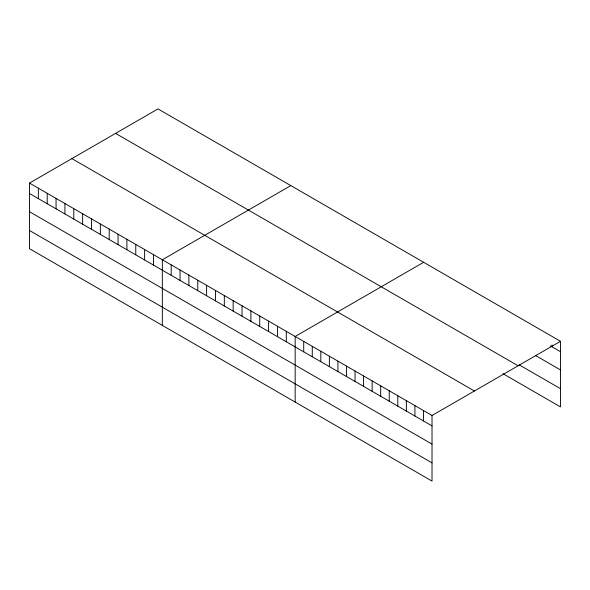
<?xml version="1.0" encoding="UTF-8"?>
<svg xmlns="http://www.w3.org/2000/svg" width="590" height="590" viewBox="0 0 590 590"><rect width="100%" height="100%" fill="white"/><g stroke="black" fill="none" stroke-linecap="round" stroke-linejoin="round"><path stroke-width="0.89" d="M29.5 183.084L432.02 415.478L432.02 481.093L29.5 248.7L29.5 183.084L157.98 108.907L560.5 341.3L560.5 406.916L502.96 373.691M290.811 185.599L162.331 259.777L162.331 325.385M423.642 262.292L295.162 336.47L295.162 402.078M432.02 415.478L560.5 341.3M550.389 345.88L560.5 351.714M535.617 355.564L560.5 369.93M519.288 364.9L560.5 388.699M115.581 133.392L518.101 365.778M71.899 158.607L474.419 391M29.5 193.505L432.02 425.892M29.5 211.714L432.02 444.108M29.5 230.483L432.02 462.877M551.945 345.039L551.945 346.78M423.465 410.544L423.465 420.958M414.91 405.603L414.91 416.016M406.355 400.662L406.355 411.082M397.808 395.728L397.808 406.141M389.252 390.787L389.252 401.2M380.698 385.853L380.698 396.266M372.143 380.911L372.143 391.325M363.588 375.97L363.588 386.391M355.04 371.036L355.04 381.45M346.485 366.095L346.485 376.509M337.93 361.161L337.93 371.575M329.375 356.22L329.375 366.633M320.82 351.279L320.82 361.692M312.272 346.345L312.272 356.758M303.717 341.404L303.717 351.817M286.305 331.351L286.305 341.765M277.455 326.241L277.455 336.654M268.598 321.13L268.598 331.543M259.74 316.019L259.74 326.432M250.883 310.901L250.883 321.314M242.033 305.79L242.033 316.203M233.175 300.679L233.175 311.092M224.318 295.568L224.318 305.981M215.461 290.45L215.461 300.87M206.611 285.339L206.611 295.752M197.753 280.228L197.753 290.641M188.896 275.117L188.896 285.531M180.039 269.999L180.039 280.42M171.189 264.888L171.189 275.301M153.474 254.666L153.474 265.08M144.624 249.555L144.624 259.969M135.766 244.437L135.766 254.851M126.909 239.326L126.909 249.74M118.052 234.215L118.052 244.629M109.202 229.104L109.202 239.518M100.344 223.986L100.344 234.4M91.487 218.875L91.487 229.289M82.63 213.764L82.63 224.178M73.78 208.654L73.78 219.067M64.922 203.535L64.922 213.956M56.065 198.424L56.065 208.838M47.207 193.314L47.207 203.727M38.357 188.203L38.357 198.616"/></g></svg>
